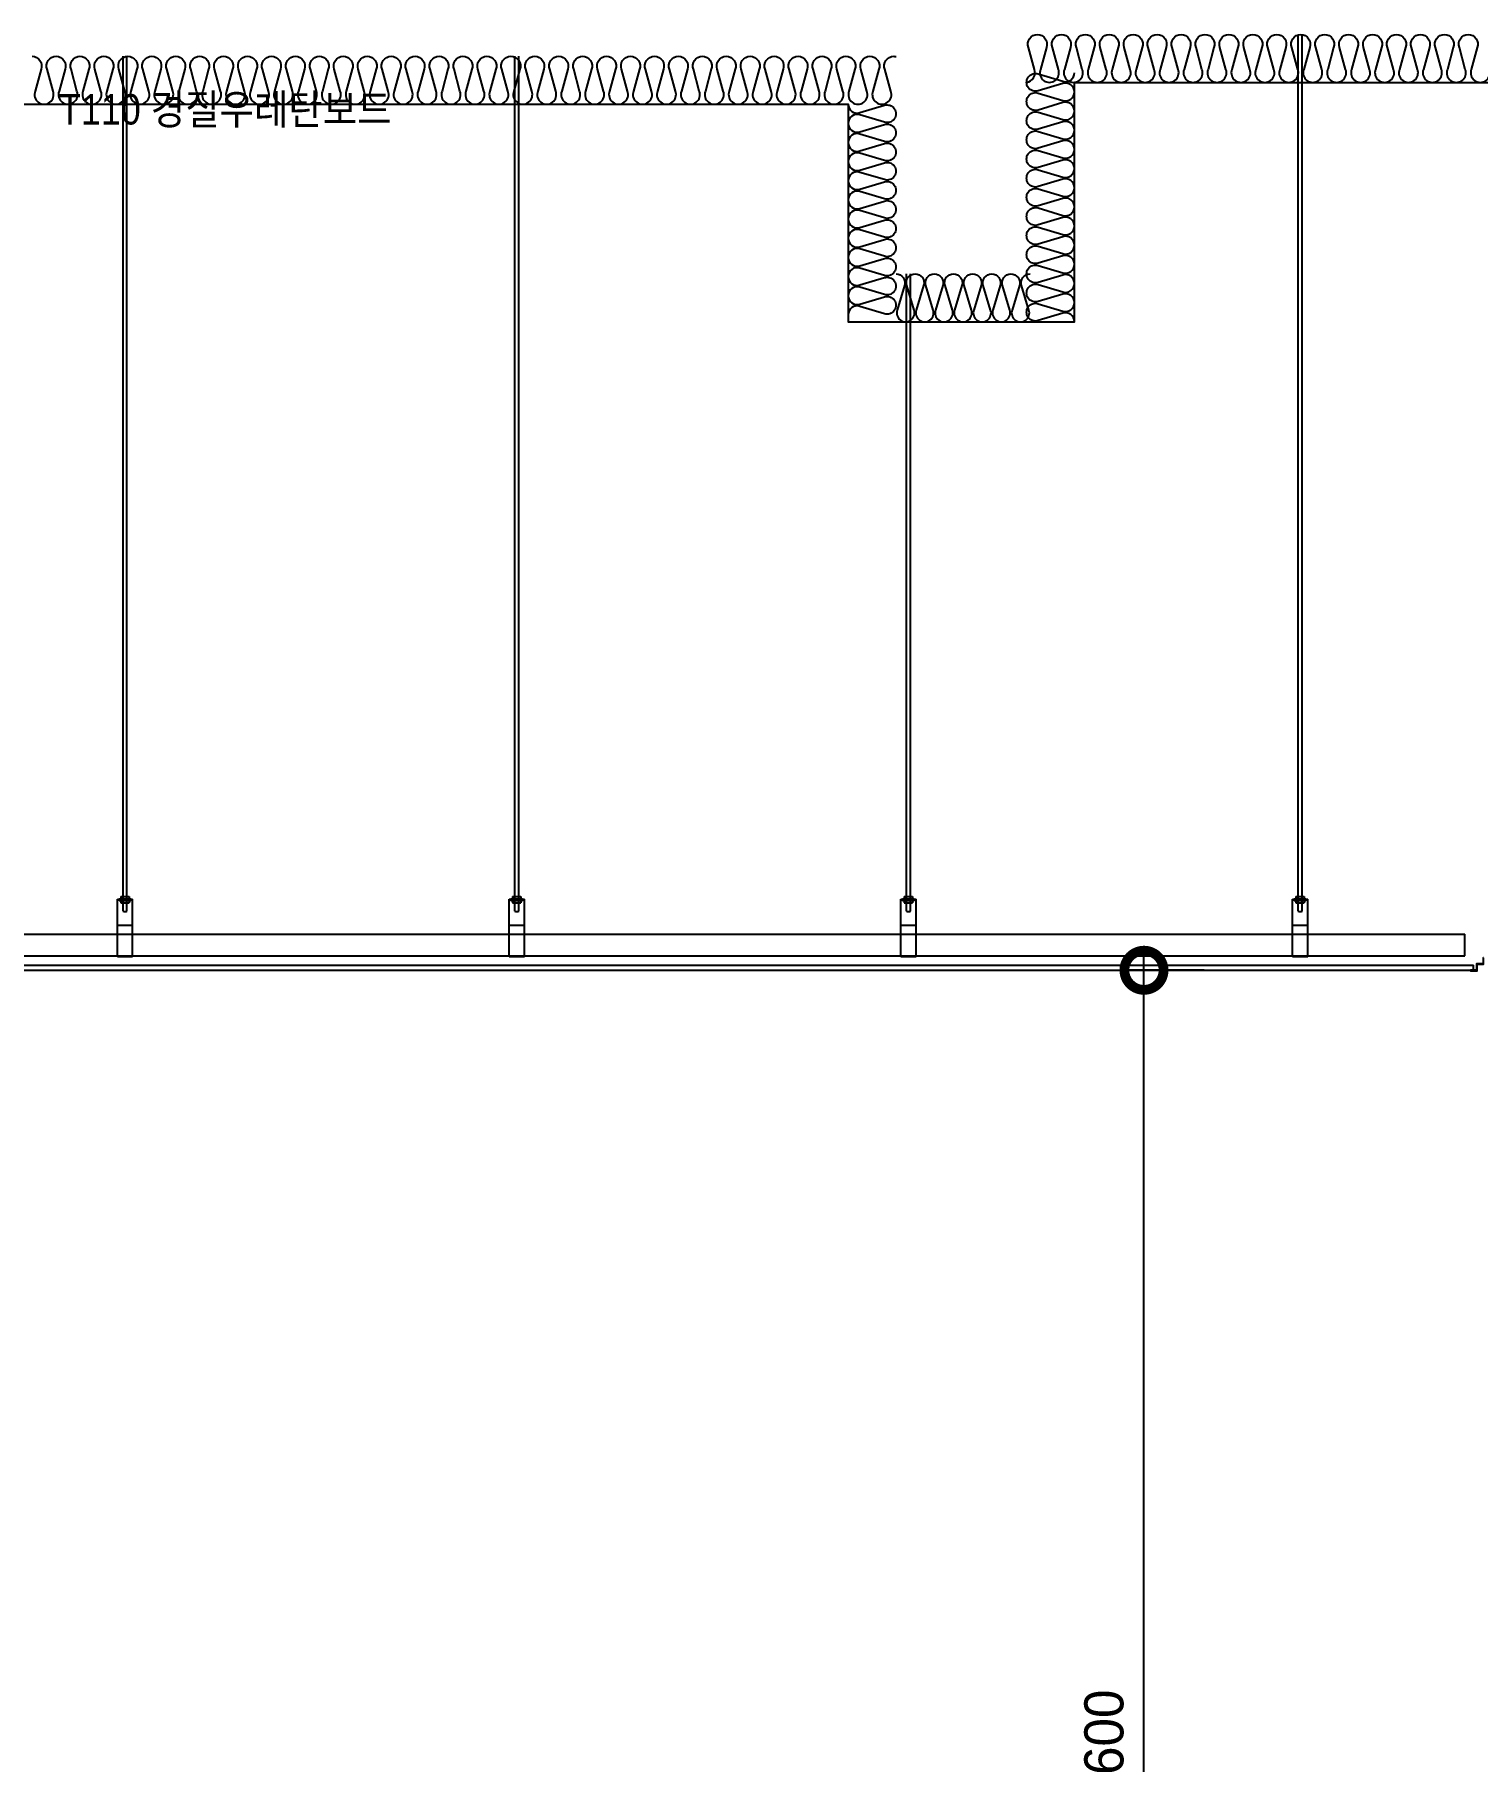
# Model space of a CAD drawing. Header units: millimetres. Extents: x 19868 to 801382, y -4805 to 85279.
# Drawn here: x 302659 to 305974, y 44061 to 48029 of the extents above; entities that cross this region are included whole.
import ezdxf
from ezdxf.enums import TextEntityAlignment as Align

# ---------------------------------------------------------------- set-up
doc = ezdxf.new("R2010")
doc.units = ezdxf.units.MM
doc.header["$LTSCALE"] = 250
doc.layers.get('Defpoints').update_dxf_attribs({"color": 151})
for name, color, linetype in [('A-CEIL', 8, 'Continuous'), ('A-CEIL_EL', 8, 'Continuous'), ('ISL', 251, 'Continuous'), ('MO-S', 3, 'Continuous')]:
    doc.layers.add(name, color=color, linetype=linetype)
doc.layers.add('CK', color=221, linetype='Continuous', plot=False)
doc.layers.add('NOPLOT-단열', color=225, linetype='Continuous', plot=False)
doc.styles.add('Gdim', font='')
doc.styles.get('Gdim').set_extended_font_data('Dotum')
doc.dimstyles.new('Gdim50', dxfattribs={"dimscale": 30, "dimtxt": 3, "dimasz": 6, "dimexe": 1.5, "dimexo": 2, "dimgap": 1, "dimtad": 1, "dimdec": 0, "dimzin": 0, "dimdsep": 46, "dimlunit": 6, "dimtxsty": 'Gdim', "dimblk": 'DOTSMALL', "dimcen": 1.5, "dimdle": 1.5, "dimclrd": 256, "dimclre": 256, "dimclrt": 256, "dimazin": 0, "dimtfac": 1, "dimtdec": 0, "dimtix": 1, "dimtmove": 2, "dimatfit": 3, "dimldrblk": 'DOTSMALL', "dimfxl": 1.5, "dimtolj": 1, "dimtzin": 0, "dimlwd": -1, "dimlwe": -1, "dimarcsym": 1})

# ---------------------------------------------------------------- blocks, each defined once
blk = doc.blocks.new('_DotSmall')
at = {"color": 0, "linetype": 'ByBlock', "const_width": 0.5}
blk.add_lwpolyline([(-0.0625, 0, 1), (0.0625, 0, 1)], format="xyb", close=True, dxfattribs=at)
blk = doc.blocks.new('*D67')
at = {"layer": 'CK', "transparency": 16777216}
for p, q in [((305208, 42233.9), (305208, 45923.9)), ((305346.2, 45878.9), (305163, 45878.9)), ((305346.2, 42278.9), (305163, 42278.9))]:
    blk.add_line(p, q, dxfattribs=at)
at = {"layer": 'Defpoints', "color": 0, "transparency": 16777216}
for p in [(305208, 45878.9), (305406.2, 45878.9), (305406.2, 42278.9)]:
    blk.add_point(p, dxfattribs=at)
at = {"layer": 'CK', "transparency": 16777216, "xscale": 180, "yscale": 180, "zscale": 180}
for p, rotation in [((305208, 45878.9), 90), ((305208, 42278.9), 270)]:
    blk.add_blockref('_DotSmall', p, dxfattribs=dict(at, rotation=rotation))
at = {"layer": 'CK', "transparency": 16777216, "insert": (305124.2, 44078.9), "char_height": 90, "attachment_point": 5, "rotation": 90, "style": 'Gdim'}
blk.add_mtext('\\A1;3,600', dxfattribs=at)

msp = doc.modelspace()

# ---------------------------------------------------------------- linework, layer by layer
at = {"layer": 'A-CEIL'}
for p, q in [((300820.8, 45890.9, 0), (305965.1, 45890.9, 0)), ((300820.8, 45878.9, 0), (305965.1, 45878.9, 0))]:
    msp.add_line(p, q, dxfattribs=at)
at = {"layer": 'A-CEIL_EL'}
for p, q in [((305562.2, 46014.7), (305562.2, 48028.9, 0)), ((305571.2, 46014.7), (305571.2, 48028.9, 0)), ((302862.2, 46014.7), (302862.2, 47978.9, 0)), ((302871.2, 46014.7), (302871.2, 47978.9, 0)), ((303762.2, 46014.7), (303762.2, 47978.9, 0)), ((303771.2, 46014.7), (303771.2, 47978.9, 0)), ((304662.2, 46014.7), (304662.2, 47478.9, 0)), ((304671.2, 46014.7), (304671.2, 47478.9, 0)), ((302849.2, 45910.7), (302849.2, 46041.9)), ((302849.2, 46041.9), (302884.2, 46041.9)), ((302849.2, 46040.7), (302884.2, 46040.7)), ((302853.3, 46043.4), (302880.2, 46043.4)), ((302853.3, 46043.4), (302853.3, 46041.9)), ((302853.3, 46040.7), (302853.3, 46039.2)), ((302853.3, 46039.2), (302880.2, 46039.2)), ((302857.2, 46048.4), (302876.3, 46048.4)), ((302857.2, 46048.4), (302857.2, 46043.4)), ((302857.2, 46039.2), (302857.2, 46034.2)), ((302857.2, 46034.2), (302876.3, 46034.2)), ((302862.2, 46014.7), (302862.2, 46034.2)), ((302871.2, 46014.7), (302871.2, 46034.2)), ((302876.3, 46048.4), (302876.3, 46043.4)), ((302876.3, 46039.2), (302876.3, 46034.2)), ((302880.2, 46043.4), (302880.2, 46041.9)), ((302880.2, 46040.7), (302880.2, 46039.2)), ((302884.2, 45910.7), (302884.2, 46041.9)), ((303749.2, 45910.7), (303749.2, 46041.9)), ((303749.2, 46041.9), (303784.2, 46041.9)), ((303749.2, 46040.7), (303784.2, 46040.7)), ((303753.3, 46043.4), (303780.2, 46043.4)), ((303753.3, 46043.4), (303753.3, 46041.9)), ((303753.3, 46040.7), (303753.3, 46039.2)), ((303753.3, 46039.2), (303780.2, 46039.2)), ((303757.2, 46048.4), (303776.3, 46048.4)), ((303757.2, 46048.4), (303757.2, 46043.4)), ((303757.2, 46039.2), (303757.2, 46034.2)), ((303757.2, 46034.2), (303776.3, 46034.2)), ((303762.2, 46014.7), (303762.2, 46034.2)), ((303771.2, 46014.7), (303771.2, 46034.2)), ((303776.3, 46048.4), (303776.3, 46043.4)), ((303776.3, 46039.2), (303776.3, 46034.2)), ((303780.2, 46043.4), (303780.2, 46041.9)), ((303780.2, 46040.7), (303780.2, 46039.2)), ((303784.2, 45910.7), (303784.2, 46041.9)), ((304649.2, 46041.9), (304684.2, 46041.9)), ((304649.2, 45910.7), (304649.2, 46041.9)), ((304649.2, 46040.7), (304684.2, 46040.7)), ((304653.3, 46043.4), (304680.2, 46043.4)), ((304653.3, 46043.4), (304653.3, 46041.9)), ((304653.3, 46040.7), (304653.3, 46039.2)), ((304653.3, 46039.2), (304680.2, 46039.2)), ((304657.2, 46048.4), (304676.3, 46048.4)), ((304657.2, 46048.4), (304657.2, 46043.4)), ((304657.2, 46039.2), (304657.2, 46034.2)), ((304657.2, 46034.2), (304676.3, 46034.2)), ((304662.2, 46014.7), (304662.2, 46034.2)), ((304671.2, 46014.7), (304671.2, 46034.2)), ((304676.3, 46048.4), (304676.3, 46043.4)), ((304676.3, 46039.2), (304676.3, 46034.2)), ((304680.2, 46043.4), (304680.2, 46041.9)), ((304680.2, 46040.7), (304680.2, 46039.2)), ((304684.2, 45910.7), (304684.2, 46041.9)), ((305549.2, 45910.7), (305549.2, 46041.9)), ((305549.2, 46041.9), (305584.2, 46041.9)), ((305549.2, 46040.7), (305584.2, 46040.7)), ((305553.3, 46043.4), (305580.2, 46043.4)), ((305553.3, 46043.4), (305553.3, 46041.9)), ((305553.3, 46040.7), (305553.3, 46039.2)), ((305553.3, 46039.2), (305580.2, 46039.2)), ((305557.2, 46048.4), (305557.2, 46043.4)), ((305557.2, 46048.4), (305576.3, 46048.4)), ((305557.2, 46039.2), (305557.2, 46034.2)), ((305557.2, 46034.2), (305576.3, 46034.2)), ((305562.2, 46014.7), (305562.2, 46034.2)), ((305571.2, 46014.7), (305571.2, 46034.2)), ((305576.3, 46048.4), (305576.3, 46043.4)), ((305576.3, 46039.2), (305576.3, 46034.2)), ((305580.2, 46043.4), (305580.2, 46041.9)), ((305580.2, 46040.7), (305580.2, 46039.2)), ((305584.2, 45910.7), (305584.2, 46041.9)), ((300840.7, 45961.9), (305945.2, 45961.9)), ((302849.2, 45982.4), (302884.2, 45982.4)), ((302849.2, 45961.9), (302884.2, 45961.9)), ((303749.2, 45982.4), (303784.2, 45982.4)), ((303749.2, 45961.9), (303784.2, 45961.9)), ((304649.2, 45982.4), (304684.2, 45982.4)), ((304649.2, 45961.9), (304684.2, 45961.9)), ((305549.2, 45982.4), (305584.2, 45982.4)), ((305549.2, 45961.9), (305584.2, 45961.9)), ((305945.2, 45911.9, 0), (305945.2, 45961.9, 0)), ((300840.7, 45911.9), (305945.2, 45911.9)), ((302849.2, 45911.9), (302884.2, 45911.9)), ((302849.2, 45910.7), (302884.2, 45910.7)), ((303749.2, 45911.9), (303784.2, 45911.9)), ((303749.2, 45910.7), (303784.2, 45910.7)), ((304649.2, 45911.9), (304684.2, 45911.9)), ((304649.2, 45910.7), (304684.2, 45910.7)), ((305549.2, 45911.9), (305584.2, 45911.9)), ((305549.2, 45910.7), (305584.2, 45910.7))]:
    msp.add_line(p, q, dxfattribs=at)
for centre in [(302866.7, 46026.3), (303766.7, 46026.3), (304666.7, 46026.3), (305566.7, 46026.3)]:
    msp.add_arc(centre, 12.4, 248.715, 291.285, dxfattribs=at)
at = {"layer": 'ISL'}
msp.add_line((305965.1, 45878.9, 0), (305965.1, 45890.9, 0), dxfattribs=at)
for points in [[(304938.2, 47919.1, 0.489146), (304956.3, 47948.7), (304942.6, 47999.1, -0.524856), (304963.2, 48028.9, -0.524856), (304983.8, 47999.1), (304970.1, 47948.7, 1.449198), (305011.3, 47948.7), (304997.6, 47999.1, -0.524856), (305018.2, 48028.9, -0.524856), (305038.8, 47999.1), (305025.1, 47948.7, 1.449198), (305066.3, 47948.7), (305052.6, 47999.1, -0.524856), (305073.2, 48028.9, -0.524856), (305093.8, 47999.1), (305080.1, 47948.7, 1.449198), (305121.3, 47948.7), (305107.6, 47999.1, -0.524856), (305128.2, 48028.9, -0.524856), (305148.8, 47999.1), (305135.1, 47948.7, 1.449198), (305176.3, 47948.7), (305162.6, 47999.1, -0.524856), (305183.2, 48028.9, -0.524856), (305203.8, 47999.1), (305190.1, 47948.7, 1.449198), (305231.3, 47948.7), (305217.6, 47999.1, -0.524856), (305238.2, 48028.9, -0.524856), (305258.8, 47999.1), (305245.1, 47948.7, 1.449198), (305286.3, 47948.7), (305272.6, 47999.1, -0.524856), (305293.2, 48028.9, -0.524856), (305313.8, 47999.1), (305300.1, 47948.7, 1.449198), (305341.3, 47948.7), (305327.6, 47999.1, -0.524856), (305348.2, 48028.9, -0.524856), (305368.8, 47999.1), (305355.1, 47948.7, 1.449198), (305396.3, 47948.7), (305382.6, 47999.1, -0.524856), (305403.2, 48028.9, -0.524856), (305423.8, 47999.1), (305410.1, 47948.7, 1.449198), (305451.3, 47948.7), (305437.6, 47999.1, -0.524856), (305458.2, 48028.9, -0.524856), (305478.8, 47999.1), (305465.1, 47948.7, 1.449198), (305506.3, 47948.7), (305492.6, 47999.1, -0.524856), (305513.2, 48028.9, -0.524856), (305533.8, 47999.1), (305520.1, 47948.7, 1.449198), (305561.3, 47948.7), (305547.6, 47999.1, -0.524856), (305568.2, 48028.9, -0.524856), (305588.8, 47999.1), (305575.1, 47948.7, 1.449198), (305616.3, 47948.7), (305602.6, 47999.1, -0.524856), (305623.2, 48028.9, -0.524856), (305643.8, 47999.1), (305630.1, 47948.7, 1.449198), (305671.3, 47948.7), (305657.6, 47999.1, -0.524856), (305678.2, 48028.9, -0.524856), (305698.8, 47999.1), (305685.1, 47948.7, 1.449198), (305726.3, 47948.7), (305712.6, 47999.1, -0.524856), (305733.2, 48028.9, -0.524856), (305753.8, 47999.1), (305740.1, 47948.7, 1.449198), (305781.3, 47948.7), (305767.6, 47999.1, -0.524856), (305788.2, 48028.9, -0.524856), (305808.8, 47999.1), (305795.1, 47948.7, 1.449198), (305836.3, 47948.7), (305822.6, 47999.1, -0.524856), (305843.2, 48028.9, -0.524856), (305863.8, 47999.1), (305850.1, 47948.7, 1.449198), (305891.3, 47948.7), (305877.6, 47999.1, -0.524856), (305898.2, 48028.9, -0.524856), (305918.8, 47999.1), (305905.1, 47948.7, 1.449198), (305946.3, 47948.7), (305932.6, 47999.1, -0.524856), (305953.2, 48028.9, -0.524856), (305973.8, 47999.1), (305960.1, 47948.7, 1.449198), (306001.3, 47948.7)], [(302653.2, 47978.9, -0.524856), (302673.8, 47949.1), (302660.1, 47898.7, 1.449198), (302701.3, 47898.7), (302687.6, 47949.1, -0.524856), (302708.2, 47978.9, -0.524856), (302728.8, 47949.1), (302715.1, 47898.7, 1.449198), (302756.3, 47898.7), (302742.6, 47949.1, -0.524856), (302763.2, 47978.9, -0.524856), (302783.8, 47949.1), (302770.1, 47898.7, 1.449198), (302811.3, 47898.7), (302797.6, 47949.1, -0.524856), (302818.2, 47978.9, -0.524856), (302838.8, 47949.1), (302825.1, 47898.7, 1.449198), (302866.3, 47898.7), (302852.6, 47949.1, -0.524856), (302873.2, 47978.9, -0.524856), (302893.8, 47949.1), (302880.1, 47898.7, 1.449198), (302921.3, 47898.7), (302907.6, 47949.1, -0.524856), (302928.2, 47978.9, -0.524856), (302948.8, 47949.1), (302935.1, 47898.7, 1.449198), (302976.3, 47898.7), (302962.6, 47949.1, -0.524856), (302983.2, 47978.9, -0.524856), (303003.8, 47949.1), (302990.1, 47898.7, 1.449198), (303031.3, 47898.7), (303017.6, 47949.1, -0.524856), (303038.2, 47978.9, -0.524856), (303058.8, 47949.1), (303045.1, 47898.7, 1.449198), (303086.3, 47898.7), (303072.6, 47949.1, -0.524856), (303093.2, 47978.9, -0.524856), (303113.8, 47949.1), (303100.1, 47898.7, 1.449198), (303141.3, 47898.7), (303127.6, 47949.1, -0.524856), (303148.2, 47978.9, -0.524856), (303168.8, 47949.1), (303155.1, 47898.7, 1.449198), (303196.3, 47898.7), (303182.6, 47949.1, -0.524856), (303203.2, 47978.9, -0.524856), (303223.8, 47949.1), (303210.1, 47898.7, 1.449198), (303251.3, 47898.7), (303237.6, 47949.1, -0.524856), (303258.2, 47978.9, -0.524856), (303278.8, 47949.1), (303265.1, 47898.7, 1.449198), (303306.3, 47898.7), (303292.6, 47949.1, -0.524856), (303313.2, 47978.9, -0.524856), (303333.8, 47949.1), (303320.1, 47898.7, 1.449198), (303361.3, 47898.7), (303347.6, 47949.1, -0.524856), (303368.2, 47978.9, -0.524856), (303388.8, 47949.1), (303375.1, 47898.7, 1.449198), (303416.3, 47898.7), (303402.6, 47949.1, -0.524856), (303423.2, 47978.9, -0.524856), (303443.8, 47949.1), (303430.1, 47898.7, 1.449198), (303471.3, 47898.7), (303457.6, 47949.1, -0.524856), (303478.2, 47978.9, -0.524856), (303498.8, 47949.1), (303485.1, 47898.7, 1.449198), (303526.3, 47898.7), (303512.6, 47949.1, -0.524856), (303533.2, 47978.9, -0.524856), (303553.8, 47949.1), (303540.1, 47898.7, 1.449198), (303581.3, 47898.7), (303567.6, 47949.1, -0.524856), (303588.2, 47978.9, -0.524856), (303608.8, 47949.1), (303595.1, 47898.7, 1.449198), (303636.3, 47898.7), (303622.6, 47949.1, -0.524856), (303643.2, 47978.9, -0.524856), (303663.8, 47949.1), (303650.1, 47898.7, 1.449198), (303691.3, 47898.7), (303677.6, 47949.1, -0.524856), (303698.2, 47978.9, -0.524856), (303718.8, 47949.1), (303705.1, 47898.7, 1.449198), (303746.3, 47898.7), (303732.6, 47949.1, -0.524856), (303753.2, 47978.9, -0.524856), (303773.8, 47949.1), (303760.1, 47898.7, 1.449198), (303801.3, 47898.7), (303787.6, 47949.1, -0.524856), (303808.2, 47978.9, -0.524856), (303828.8, 47949.1), (303815.1, 47898.7, 1.449198), (303856.3, 47898.7), (303842.6, 47949.1, -0.524856), (303863.2, 47978.9, -0.524856), (303883.8, 47949.1), (303870.1, 47898.7, 1.449198), (303911.3, 47898.7), (303897.6, 47949.1, -0.524856), (303918.2, 47978.9, -0.524856), (303938.8, 47949.1), (303925.1, 47898.7, 1.449198), (303966.3, 47898.7), (303952.6, 47949.1, -0.524856), (303973.2, 47978.9, -0.524856), (303993.8, 47949.1), (303980.1, 47898.7, 1.449198), (304021.3, 47898.7), (304007.6, 47949.1, -0.524856), (304028.2, 47978.9, -0.524856), (304048.8, 47949.1), (304035.1, 47898.7, 1.449198), (304076.3, 47898.7), (304062.6, 47949.1, -0.524856), (304083.2, 47978.9, -0.524856), (304103.8, 47949.1), (304090.1, 47898.7, 1.449198), (304131.3, 47898.7), (304117.6, 47949.1, -0.524856), (304138.2, 47978.9, -0.524856), (304158.8, 47949.1), (304145.1, 47898.7, 1.449198), (304186.3, 47898.7), (304172.6, 47949.1, -0.524856), (304193.2, 47978.9, -0.524856), (304213.8, 47949.1), (304200.1, 47898.7, 1.449198), (304241.3, 47898.7), (304227.6, 47949.1, -0.524856), (304248.2, 47978.9, -0.524856), (304268.8, 47949.1), (304255.1, 47898.7, 1.449198), (304296.3, 47898.7), (304282.6, 47949.1, -0.524856), (304303.2, 47978.9, -0.524856), (304323.8, 47949.1), (304310.1, 47898.7, 1.449198), (304351.3, 47898.7), (304337.6, 47949.1, -0.524856), (304358.2, 47978.9, -0.524856), (304378.8, 47949.1), (304365.1, 47898.7, 1.449198), (304406.3, 47898.7), (304392.6, 47949.1, -0.524856), (304413.2, 47978.9, -0.524856), (304433.8, 47949.1), (304420.1, 47898.7, 1.449198), (304461.3, 47898.7), (304447.6, 47949.1, -0.524856), (304468.2, 47978.9, -0.524856), (304488.8, 47949.1), (304475.1, 47898.7, 1.449198), (304516.3, 47898.7), (304502.6, 47949.1, -0.524856), (304523.2, 47978.9, -0.524856), (304543.8, 47949.1), (304530.1, 47898.7, 1.449198), (304571.3, 47898.7), (304557.6, 47949.1, -0.524856), (304578.2, 47978.9, -0.524856), (304598.8, 47949.1), (304585.1, 47898.7, 1.449198), (304626.3, 47898.7), (304612.6, 47949.1, -0.524856), (304633.2, 47978.9, -0.057372), (304638.2, 47978.4, -0.057372)], [(305048.2, 47369, 0.509267), (305021.5, 47388.4), (304964.9, 47371.5, -1.372593), (304964.9, 47410.4), (305021.5, 47393.5, 0.509267), (305048.2, 47413, 0.509267), (305021.5, 47432.4), (304964.9, 47415.5, -1.372593), (304964.9, 47454.4), (305021.5, 47437.5, 0.509267), (305048.2, 47457, 0.509267), (305021.5, 47476.4), (304964.9, 47459.5, -1.372593), (304964.9, 47498.4), (305021.5, 47481.5, 0.509267), (305048.2, 47501, 0.509267), (305021.5, 47520.4), (304964.9, 47503.5, -1.372593), (304964.9, 47542.4), (305021.5, 47525.5, 0.509267), (305048.2, 47545, 0.509267), (305021.5, 47564.4), (304964.9, 47547.5, -1.372593), (304964.9, 47586.4), (305021.5, 47569.5, 0.509267), (305048.2, 47589, 0.509267), (305021.5, 47608.4), (304964.9, 47591.5, -1.372593), (304964.9, 47630.4), (305021.5, 47613.5, 0.509267), (305048.2, 47633, 0.509267), (305021.5, 47652.4), (304964.9, 47635.5, -1.372593), (304964.9, 47674.4), (305021.5, 47657.5, 0.509267), (305048.2, 47677, 0.509267), (305021.5, 47696.4), (304964.9, 47679.5, -1.372593), (304964.9, 47718.4), (305021.5, 47701.5, 0.509267), (305048.2, 47721, 0.509267), (305021.5, 47740.4), (304964.9, 47723.5, -1.372593), (304964.9, 47762.4), (305021.5, 47745.5, 0.509267), (305048.2, 47765, 0.509267), (305021.5, 47784.4), (304964.9, 47767.5, -1.372593), (304964.9, 47806.4), (305021.5, 47789.5, 0.509267), (305048.2, 47809, 0.509267), (305021.5, 47828.4), (304964.9, 47811.5, -1.372593), (304964.9, 47850.4), (305021.5, 47833.5, 0.509267), (305048.2, 47853, 0.509267), (305021.5, 47872.4), (304964.9, 47855.5, -1.372593), (304964.9, 47894.4), (305021.5, 47877.5, 0.509267), (305048.2, 47897, 0.509267), (305021.5, 47916.4), (304964.9, 47899.5, -1.372593), (304964.9, 47938.4), (305021.5, 47921.5, 0.509267), (305048.2, 47941)], [(304528.2, 47868.9, 0.509267), (304554.9, 47849.5), (304611.5, 47866.3, -1.372593), (304611.5, 47827.5), (304554.9, 47844.3, 0.509267), (304528.2, 47824.9, 0.509267), (304554.9, 47805.5), (304611.5, 47822.3, -1.372593), (304611.5, 47783.5), (304554.9, 47800.3, 0.509267), (304528.2, 47780.9, 0.509267), (304554.9, 47761.5), (304611.5, 47778.3, -1.372593), (304611.5, 47739.5), (304554.9, 47756.3, 0.509267), (304528.2, 47736.9, 0.509267), (304554.9, 47717.5), (304611.5, 47734.3, -1.372593), (304611.5, 47695.5), (304554.9, 47712.3, 0.509267), (304528.2, 47692.9, 0.509267), (304554.9, 47673.5), (304611.5, 47690.3, -1.372593), (304611.5, 47651.5), (304554.9, 47668.3, 0.509267), (304528.2, 47648.9, 0.509267), (304554.9, 47629.5), (304611.5, 47646.3, -1.372593), (304611.5, 47607.5), (304554.9, 47624.3, 0.509267), (304528.2, 47604.9, 0.509267), (304554.9, 47585.5), (304611.5, 47602.3, -1.372593), (304611.5, 47563.5), (304554.9, 47580.3, 0.509267), (304528.2, 47560.9, 0.509267), (304554.9, 47541.5), (304611.5, 47558.3, -1.372593), (304611.5, 47519.5), (304554.9, 47536.3, 0.509267), (304528.2, 47516.9, 0.509267), (304554.9, 47497.5), (304611.5, 47514.3, -1.372593), (304611.5, 47475.5), (304554.9, 47492.3, 0.509267), (304528.2, 47472.9, 0.509267), (304554.9, 47453.5), (304611.5, 47470.3, -1.372593), (304611.5, 47431.5), (304554.9, 47448.3, 0.509267), (304528.2, 47428.9, 0.509267), (304554.9, 47409.5), (304611.5, 47426.3, -1.372593), (304611.5, 47387.5), (304554.9, 47404.3, 0.509267), (304528.2, 47384.9)]]:
    msp.add_lwpolyline(points, format="xyb", dxfattribs=at)
msp.add_lwpolyline([(301998.2, 47868.9), (304528.2, 47868.9), (304528.2, 47368.9), (305048.2, 47368.9), (305048.2, 47918.9), (312278.2, 47918.9)], dxfattribs=at)
at = {"layer": 'ISL', "elevation": 0}
msp.add_lwpolyline([(304638.2, 47478.9, -0.509267), (304657.7, 47452.3), (304640.8, 47395.6, 1.372593), (304679.7, 47395.6), (304662.8, 47452.3, -0.509267), (304682.2, 47478.9, -0.509267), (304701.7, 47452.3), (304684.8, 47395.6, 1.372593), (304723.7, 47395.6), (304706.8, 47452.3, -0.509267), (304726.2, 47478.9, -0.509267), (304745.7, 47452.3), (304728.8, 47395.6, 1.372593), (304767.7, 47395.6), (304750.8, 47452.3, -0.509267), (304770.2, 47478.9, -0.509267), (304789.7, 47452.3), (304772.8, 47395.6, 1.372593), (304811.7, 47395.6), (304794.8, 47452.3, -0.509267), (304814.2, 47478.9, -0.509267), (304833.7, 47452.3), (304816.8, 47395.6, 1.372593), (304855.7, 47395.6), (304838.8, 47452.3, -0.509267), (304858.2, 47478.9, -0.509267), (304877.7, 47452.3), (304860.8, 47395.6, 1.372593), (304899.7, 47395.6), (304882.8, 47452.3, -0.509267), (304902.2, 47478.9, -0.509267), (304921.7, 47452.3), (304904.8, 47395.6, 1.372593), (304943.7, 47395.6), (304926.8, 47452.3, -0.509267), (304946.2, 47478.9)], format="xyb", dxfattribs=at)
at = {"layer": 'MO-S'}
msp.add_lwpolyline([(305988.2, 45907.7), (305987, 45907.7), (305987, 45893.9), (305972, 45893.9), (305972, 45878.9), (305958.2, 45878.9), (305958.2, 45877.7), (305973.2, 45877.7), (305973.2, 45892.7), (305988.2, 45892.7)], close=True, dxfattribs=at)

# ---------------------------------------------------------------- texts
at = {"layer": 'NOPLOT-단열', "style": 'Gdim', "width": 0.9}
msp.add_text('T110 경질우레탄보드', height=70, dxfattribs=at).set_placement((303097.1, 47857.1), align=Align.MIDDLE_CENTER)

# ---------------------------------------------------------------- dimensions: what is measured, and where the dimension line sits
at = {"layer": 'CK'}
dim = msp.add_linear_dim(base=(305208, 45878.9), p1=(305406.2, 42278.9), p2=(305406.2, 45878.9), angle=90, dimstyle='Gdim50', dxfattribs=at)
dim.commit()
dim.dimension.update_dxf_attribs({"geometry": '*D67', "text_midpoint": (305124.2, 44078.9)})

doc.saveas('drawing.dxf')
